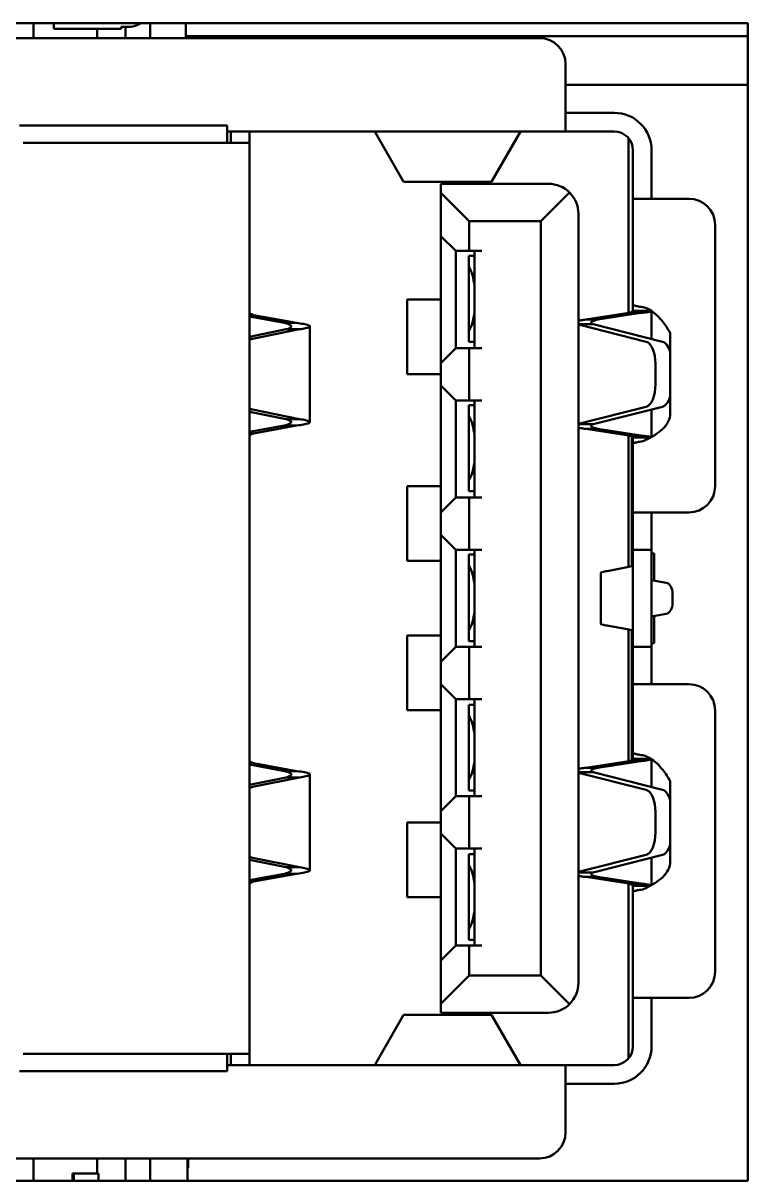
# Model space of a CAD drawing. Header units: millimetres. Extents: x 0 to 1863, y -9 to 1040.
# Drawn here: x 534.68 to 544.38, y 603.72 to 619.22 of the extents above; entities that cross this region are included whole.
import ezdxf

# ---------------------------------------------------------------- set-up
doc = ezdxf.new("R2010")
doc.units = ezdxf.units.MM
doc.header["$LTSCALE"] = 3.5
doc.layers.add('외형선(ISO)', color=7, linetype='Continuous', lineweight=50)

msp = doc.modelspace()

# ---------------------------------------------------------------- linework, layer by layer
at = {"layer": '외형선(ISO)'}
for p, q in [((527.7781, 619.2218), (544.3781, 619.2218)), ((534.8189, 619.2218), (534.8189, 619.0217)), ((535.0901, 619.1475), (535.0901, 619.2218)), ((535.9901, 619.1475), (535.0901, 619.1475)), ((535.6688, 619.0217), (535.6688, 619.1475)), ((535.9901, 619.1729), (535.9901, 619.1475)), ((536.0901, 619.1729), (535.9901, 619.1729)), ((536.0489, 619.1729), (536.0489, 619.0217)), ((536.3789, 619.2218), (536.3789, 619.0217)), ((536.8589, 619.2218), (536.8589, 619.0217)), ((544.3781, 619.2218), (544.3781, 603.7218)), ((530.4698, 619.0217), (541.5898, 619.0217)), ((544.3781, 619.0468), (536.8589, 619.0468)), ((541.9398, 618.6717), (541.9398, 618.2717)), ((541.9398, 618.3968), (544.3781, 618.3968)), ((541.9398, 618.2717), (541.9398, 617.7717)), ((541.9398, 618.0217), (542.5898, 618.0217)), ((537.4098, 617.8509), (534.6298, 617.8509)), ((537.4098, 617.8509), (537.4098, 617.6217)), ((537.4098, 617.7717), (541.9398, 617.7717)), ((537.4598, 617.7717), (537.4598, 617.6342)), ((537.7098, 617.6342), (537.7098, 617.7717)), ((539.7671, 617.1075), (539.3906, 617.7641)), ((541.3291, 617.7641), (540.9525, 617.1075)), ((541.9398, 617.7717), (542.5898, 617.7717)), ((534.6798, 617.6217), (537.3598, 617.6217)), ((537.7098, 617.6217), (537.3598, 617.6217)), ((537.4598, 617.6342), (537.4598, 617.6217)), ((537.7098, 617.6217), (537.7098, 617.6342)), ((537.7098, 617.6217), (537.7098, 605.4217)), ((542.7798, 617.6842), (542.7798, 615.3413)), ((542.8398, 617.5217), (542.8398, 616.8717)), ((543.0898, 617.5217), (543.0898, 616.8717)), ((539.7754, 617.0984), (540.9443, 617.0984)), ((540.2698, 617.0717), (540.2698, 616.9517)), ((541.7098, 617.0717), (540.2698, 617.0717)), ((540.2698, 616.9517), (540.2698, 616.3717)), ((540.6498, 616.5717), (540.2698, 616.9517)), ((541.6098, 616.5717), (541.9927, 616.9545)), ((542.8398, 615.4536), (542.8398, 616.8717)), ((543.3398, 616.8717), (542.8398, 616.8717)), ((543.5898, 616.8717), (543.3398, 616.8717)), ((542.1098, 606.3717), (542.1098, 616.6717)), ((540.6498, 616.5717), (541.6098, 616.5717)), ((540.6498, 616.1717), (540.6498, 616.5717)), ((541.6098, 616.5717), (541.6098, 606.4717)), ((543.9398, 613.0217), (543.9398, 616.5217)), ((540.2698, 616.3717), (540.2698, 614.6717)), ((540.2698, 616.3717), (540.4698, 616.1717)), ((540.4698, 614.8717), (540.4698, 616.1717)), ((540.4698, 616.1717), (540.6498, 616.1717)), ((540.6498, 616.1717), (540.8198, 616.1717)), ((540.7198, 614.8717), (540.7198, 616.1717)), ((540.6448, 616.1058), (540.7198, 616.1058)), ((540.6448, 615.9638), (540.6448, 616.1058)), ((540.6448, 615.9638), (540.6448, 615.0979)), ((539.9611, 615.5217), (539.8176, 615.5217)), ((539.8176, 615.5217), (539.8176, 614.5217)), ((539.9611, 615.5217), (540.2698, 615.5217)), ((542.8398, 615.4536), (542.8398, 615.3708)), ((542.8398, 615.3708), (542.9648, 615.3708)), ((542.9648, 615.3708), (543.0846, 615.3708)), ((543.0898, 615.3673), (543.0898, 614.9942)), ((537.7634, 615.3142), (537.7098, 615.3142)), ((537.7098, 615.2947), (538.1791, 615.2089)), ((538.3398, 615.2089), (537.7634, 615.3142)), ((538.1791, 615.2089), (538.2594, 615.2089)), ((538.2594, 615.2089), (538.3398, 615.2089)), ((542.7862, 615.3423), (542.2081, 615.2526)), ((542.2081, 615.2526), (542.2884, 615.2526)), ((542.2884, 615.2526), (542.3688, 615.2526)), ((542.3688, 615.2526), (542.9469, 615.3423)), ((542.8666, 615.3423), (542.7862, 615.3423)), ((542.9469, 615.3423), (542.8666, 615.3423)), ((538.1982, 615.1227), (537.7098, 615.0242)), ((537.7501, 614.9961), (538.3781, 615.1227)), ((538.2881, 615.1227), (538.1982, 615.1227)), ((538.3781, 615.1227), (538.2881, 615.1227)), ((538.5184, 615.163), (538.5184, 613.8803)), ((540.6448, 614.9558), (540.6448, 615.0979)), ((542.1984, 615.1919), (542.1098, 615.1919)), ((542.1098, 615.1864), (543.0171, 614.9567)), ((542.3087, 615.1919), (542.1984, 615.1919)), ((543.2379, 614.9567), (542.3087, 615.1919)), ((543.3398, 615.0727), (543.3398, 613.9707)), ((540.7198, 614.9558), (540.6448, 614.9558)), ((540.4698, 614.8717), (540.2698, 614.6717)), ((540.6498, 614.8717), (540.4698, 614.8717)), ((540.6498, 614.8717), (540.8198, 614.8717)), ((540.6498, 614.1717), (540.6498, 614.8717)), ((540.2698, 614.6717), (540.2698, 614.3717)), ((543.1414, 614.3846), (543.1414, 614.6588)), ((539.8176, 614.5217), (539.9611, 614.5217)), ((539.9611, 614.5217), (540.2698, 614.5217)), ((540.2698, 614.3717), (540.2698, 612.6717)), ((540.2698, 614.3717), (540.4698, 614.1717)), ((540.4698, 612.8717), (540.4698, 614.1717)), ((540.4698, 614.1717), (540.6498, 614.1717)), ((540.6498, 614.1717), (540.8198, 614.1717)), ((540.7198, 612.8717), (540.7198, 614.1717)), ((537.7098, 614.0192), (538.1982, 613.9207)), ((538.3781, 613.9207), (537.7501, 614.0473)), ((540.6448, 613.9638), (540.6448, 614.1058)), ((540.6448, 614.1058), (540.7198, 614.1058)), ((543.0171, 614.0867), (542.1098, 613.857)), ((542.3087, 613.8515), (543.2379, 614.0867)), ((543.0898, 614.0492), (543.0898, 613.6823)), ((538.1791, 613.8345), (537.7098, 613.7487)), ((537.7634, 613.7291), (538.3398, 613.8345)), ((538.2594, 613.8345), (538.1791, 613.8345)), ((538.1982, 613.9207), (538.2881, 613.9207)), ((538.3398, 613.8345), (538.2594, 613.8345)), ((538.2881, 613.9207), (538.3781, 613.9207)), ((540.6448, 613.9638), (540.6448, 613.0979)), ((542.1098, 613.8515), (542.1984, 613.8515)), ((542.1984, 613.8515), (542.3087, 613.8515)), ((537.7098, 613.7291), (537.7634, 613.7291)), ((542.2884, 613.7908), (542.2081, 613.7908)), ((542.2081, 613.7908), (542.7862, 613.7011)), ((542.3688, 613.7908), (542.2884, 613.7908)), ((542.9469, 613.7011), (542.3688, 613.7908)), ((542.7798, 613.7021), (542.7798, 611.9393)), ((542.7862, 613.7011), (542.8666, 613.7011)), ((542.8264, 613.6865), (542.8264, 611.955)), ((542.8398, 613.6726), (542.8398, 613.5898)), ((542.9648, 613.6726), (542.8398, 613.6726)), ((542.8666, 613.7011), (542.9469, 613.7011)), ((543.0722, 613.6726), (542.9648, 613.6726)), ((542.8398, 612.6717), (542.8398, 613.5898)), ((540.6448, 612.9558), (540.6448, 613.0979)), ((539.9611, 613.0217), (539.8176, 613.0217)), ((539.8176, 613.0217), (539.8176, 612.0217)), ((540.2698, 613.0217), (539.9611, 613.0217)), ((540.7198, 612.9558), (540.6448, 612.9558)), ((540.4698, 612.8717), (540.2698, 612.6717)), ((540.6498, 612.8717), (540.4698, 612.8717)), ((540.6498, 612.8717), (540.8198, 612.8717)), ((540.6498, 612.1717), (540.6498, 612.8717)), ((540.2698, 612.6717), (540.2698, 612.3717)), ((542.8398, 612.6717), (542.8398, 612.5217)), ((542.8398, 612.6717), (543.3398, 612.6717)), ((543.0898, 612.5217), (543.0898, 612.6717)), ((543.5898, 612.6717), (543.3398, 612.6717)), ((542.8398, 612.5217), (542.8398, 612.3217)), ((543.0898, 612.3217), (543.0898, 612.5217)), ((540.2698, 612.3717), (540.2698, 610.6717)), ((540.2698, 612.3717), (540.4698, 612.1717)), ((542.8398, 612.3217), (542.8398, 612.1717)), ((543.0898, 612.1717), (543.0898, 612.3217)), ((540.4698, 610.8717), (540.4698, 612.1717)), ((540.4698, 612.1717), (540.6498, 612.1717)), ((540.6498, 612.1717), (540.8198, 612.1717)), ((540.7198, 610.8717), (540.7198, 612.1717)), ((542.8398, 612.1217), (542.8264, 612.1217)), ((542.8398, 612.1717), (542.8398, 610.8717)), ((543.0898, 612.1717), (542.8398, 612.1717)), ((543.0898, 610.8717), (543.0898, 612.1717)), ((543.1264, 612.1217), (543.0898, 612.1217)), ((543.1264, 612.1217), (543.1264, 611.7577)), ((539.8176, 612.0217), (539.9611, 612.0217)), ((539.9611, 612.0217), (540.2698, 612.0217)), ((540.6448, 612.1058), (540.7198, 612.1058)), ((540.6448, 611.9638), (540.6448, 612.1058)), ((540.6448, 611.9638), (540.6448, 611.0887)), ((542.4097, 611.8611), (542.4097, 611.1823)), ((542.5157, 611.8898), (542.7868, 611.9406)), ((543.0898, 611.7642), (543.2851, 611.7292)), ((543.3705, 611.4632), (543.3705, 611.5802)), ((543.2851, 611.3142), (543.0898, 611.2791)), ((543.1264, 611.2857), (543.1264, 610.9217)), ((539.9611, 611.0217), (539.8176, 611.0217)), ((539.8176, 611.0217), (539.8176, 610.0217)), ((539.9611, 611.0217), (540.2698, 611.0217)), ((540.6448, 610.9467), (540.6448, 611.0887)), ((542.7868, 611.1028), (542.5157, 611.1536)), ((542.7798, 611.1041), (542.7798, 609.3413)), ((542.8264, 611.0883), (542.8264, 609.3568)), ((540.4698, 610.8717), (540.2698, 610.6717)), ((540.6498, 610.8717), (540.4698, 610.8717)), ((540.7198, 610.9467), (540.6448, 610.9467)), ((540.6498, 610.8717), (540.8198, 610.8717)), ((540.6498, 610.1717), (540.6498, 610.8717)), ((542.8264, 610.9217), (542.8398, 610.9217)), ((542.8398, 610.8717), (542.8398, 610.7217)), ((543.0898, 610.8717), (542.8398, 610.8717)), ((543.0898, 610.9217), (543.1264, 610.9217)), ((543.0898, 610.7217), (543.0898, 610.8717)), ((542.8398, 610.7217), (542.8398, 610.5217)), ((543.0898, 610.5217), (543.0898, 610.7217)), ((540.2698, 610.6717), (540.2698, 610.3717)), ((542.8398, 610.5217), (542.8398, 610.3717)), ((543.0898, 610.3717), (543.0898, 610.5217)), ((540.2698, 610.3717), (540.2698, 608.6717)), ((540.2698, 610.3717), (540.4698, 610.1717)), ((542.8398, 609.4536), (542.8398, 610.3717)), ((543.3398, 610.3717), (542.8398, 610.3717)), ((543.5898, 610.3717), (543.3398, 610.3717)), ((540.4698, 608.8717), (540.4698, 610.1717)), ((540.4698, 610.1717), (540.6498, 610.1717)), ((540.6448, 610.0967), (540.7198, 610.0967)), ((540.6448, 609.9546), (540.6448, 610.0967)), ((540.6498, 610.1717), (540.8198, 610.1717)), ((540.7198, 608.8717), (540.7198, 610.1717)), ((539.8176, 610.0217), (539.9611, 610.0217)), ((540.2698, 610.0217), (539.9611, 610.0217)), ((540.6448, 609.9546), (540.6448, 609.0887)), ((543.9398, 606.5217), (543.9398, 610.0217)), ((542.7862, 609.3423), (542.2081, 609.2526)), ((542.3688, 609.2526), (542.9469, 609.3423)), ((542.8666, 609.3423), (542.7862, 609.3423)), ((542.8398, 609.4536), (542.8398, 609.3708)), ((542.8398, 609.3708), (542.9648, 609.3708)), ((542.9469, 609.3423), (542.8666, 609.3423)), ((542.9648, 609.3708), (543.0846, 609.3708)), ((543.0898, 609.3673), (543.0898, 608.9942)), ((537.7634, 609.3142), (537.7098, 609.3142)), ((537.7098, 609.2947), (538.1791, 609.2089)), ((538.3398, 609.2089), (537.7634, 609.3142)), ((538.1791, 609.2089), (538.2594, 609.2089)), ((538.2594, 609.2089), (538.3398, 609.2089)), ((538.5184, 609.163), (538.5184, 607.8803)), ((542.1984, 609.1919), (542.1098, 609.1919)), ((542.1098, 609.1864), (543.0171, 608.9567)), ((542.3087, 609.1919), (542.1984, 609.1919)), ((542.2081, 609.2526), (542.2884, 609.2526)), ((542.2884, 609.2526), (542.3688, 609.2526)), ((543.2379, 608.9567), (542.3087, 609.1919)), ((538.1982, 609.1227), (537.7098, 609.0242)), ((537.7501, 608.9961), (538.3781, 609.1227)), ((538.2881, 609.1227), (538.1982, 609.1227)), ((538.3781, 609.1227), (538.2881, 609.1227)), ((540.6448, 608.9467), (540.6448, 609.0887)), ((543.3398, 609.0727), (543.3398, 607.9707)), ((540.4698, 608.8717), (540.2698, 608.6717)), ((540.6498, 608.8717), (540.4698, 608.8717)), ((540.7198, 608.9467), (540.6448, 608.9467)), ((540.6498, 608.8717), (540.8198, 608.8717)), ((540.6498, 608.1717), (540.6498, 608.8717)), ((540.2698, 608.6717), (540.2698, 608.3717)), ((543.1414, 608.3846), (543.1414, 608.6588)), ((539.9611, 608.5217), (539.8176, 608.5217)), ((539.8176, 608.5217), (539.8176, 607.5217)), ((540.2698, 608.5217), (539.9611, 608.5217)), ((540.2698, 608.3717), (540.4698, 608.1717)), ((540.2698, 608.3717), (540.2698, 606.6717)), ((540.4698, 606.8717), (540.4698, 608.1717)), ((540.4698, 608.1717), (540.6498, 608.1717)), ((540.6448, 607.9546), (540.6448, 608.0967)), ((540.6448, 608.0967), (540.7198, 608.0967)), ((540.6498, 608.1717), (540.8198, 608.1717)), ((540.7198, 606.8717), (540.7198, 608.1717)), ((543.0171, 608.0867), (542.1098, 607.857)), ((542.3087, 607.8515), (543.2379, 608.0867)), ((537.7098, 608.0192), (538.1982, 607.9207)), ((538.3781, 607.9207), (537.7501, 608.0473)), ((540.6448, 607.9546), (540.6448, 607.0887)), ((543.0898, 608.0492), (543.0898, 607.6823)), ((538.1791, 607.8345), (537.7098, 607.7487)), ((537.7634, 607.7291), (538.3398, 607.8345)), ((538.2594, 607.8345), (538.1791, 607.8345)), ((538.1982, 607.9207), (538.2881, 607.9207)), ((538.3398, 607.8345), (538.2594, 607.8345)), ((538.2881, 607.9207), (538.3781, 607.9207)), ((542.1098, 607.8515), (542.1984, 607.8515)), ((542.1984, 607.8515), (542.3087, 607.8515)), ((542.2884, 607.7908), (542.2081, 607.7908)), ((542.2081, 607.7908), (542.7862, 607.7011)), ((542.3688, 607.7908), (542.2884, 607.7908)), ((542.9469, 607.7011), (542.3688, 607.7908)), ((537.7098, 607.7291), (537.7634, 607.7291)), ((542.7798, 607.7021), (542.7798, 605.3592)), ((542.7862, 607.7011), (542.8666, 607.7011)), ((542.8398, 607.6726), (542.8398, 607.5898)), ((542.9648, 607.6726), (542.8398, 607.6726)), ((542.8666, 607.7011), (542.9469, 607.7011)), ((543.0722, 607.6726), (542.9648, 607.6726)), ((539.8176, 607.5217), (539.9611, 607.5217)), ((540.2698, 607.5217), (539.9611, 607.5217)), ((542.8398, 606.1717), (542.8398, 607.5898)), ((540.6448, 606.9467), (540.6448, 607.0887)), ((540.4698, 606.8717), (540.2698, 606.6717)), ((540.6498, 606.8717), (540.4698, 606.8717)), ((540.7198, 606.9467), (540.6448, 606.9467)), ((540.6498, 606.8717), (540.8198, 606.8717)), ((540.6498, 606.4717), (540.6498, 606.8717)), ((540.2698, 606.6717), (540.2698, 606.0917)), ((540.2698, 606.0917), (540.6498, 606.4717)), ((541.6098, 606.4717), (540.6498, 606.4717)), ((541.9927, 606.0888), (541.6098, 606.4717)), ((540.2698, 606.0917), (540.2698, 605.9717)), ((542.8398, 606.1717), (542.8398, 605.5217)), ((542.8398, 606.1717), (543.3398, 606.1717)), ((543.0898, 606.1717), (543.0898, 605.5217)), ((543.3398, 606.1717), (543.5898, 606.1717)), ((539.3906, 605.2793), (539.7671, 605.9358)), ((540.9443, 605.9449), (539.7754, 605.9449)), ((540.2698, 605.9717), (541.7098, 605.9717)), ((540.9525, 605.9358), (541.3291, 605.2793)), ((537.3598, 605.4217), (534.6798, 605.4217)), ((537.3598, 605.4217), (537.7098, 605.4217)), ((537.4098, 605.4217), (537.4098, 605.1925)), ((537.4598, 605.4217), (537.4598, 605.4092)), ((537.4598, 605.4092), (537.4598, 605.2717)), ((537.7098, 605.4092), (537.7098, 605.4217)), ((537.7098, 605.2717), (537.7098, 605.4092)), ((534.6298, 605.1925), (537.4098, 605.1925)), ((541.9398, 605.2717), (537.4098, 605.2717)), ((542.5898, 605.2717), (541.9398, 605.2717)), ((541.9398, 605.2717), (541.9398, 604.7717)), ((542.5898, 605.0217), (541.9398, 605.0217)), ((541.9398, 604.7717), (541.9398, 604.3717)), ((541.5898, 604.0217), (530.4698, 604.0217)), ((534.8189, 604.0217), (534.8189, 603.7218)), ((535.6688, 603.8218), (535.6688, 604.0217)), ((536.0489, 604.0217), (536.0489, 603.7218)), ((536.3789, 604.0217), (536.3789, 603.7218)), ((536.8789, 603.7218), (536.8789, 604.0217)), ((536.8889, 603.9365), (536.8789, 603.9365)), ((536.8789, 603.8958), (536.8889, 603.8958)), ((536.8889, 603.9365), (536.8889, 604.0217)), ((536.8889, 603.9365), (536.8889, 603.8958)), ((535.3566, 603.8218), (535.3389, 603.8218)), ((535.3389, 603.7218), (535.3389, 603.8218)), ((535.6901, 603.8218), (535.3566, 603.8218)), ((535.3566, 603.7218), (535.3566, 603.8218)), ((535.6901, 603.7218), (535.6901, 603.8218)), ((544.3781, 603.7218), (527.7781, 603.7218))]:
    msp.add_line(p, q, dxfattribs=at)
for centre, radius, start, end in [((541.5898, 618.6717), 0.35, 0, 90), ((542.5898, 617.5217), 0.5, 0, 90), ((542.5898, 617.5217), 0.25, 0, 90), ((541.7098, 616.6717), 0.4, 45.00001, 90), ((541.7098, 616.6717), 0.4, 0.00001, 45.00001), ((543.5898, 616.5217), 0.35, 0, 90), ((543.5898, 613.0217), 0.35, 270, 0), ((543.5898, 610.0217), 0.35, 0, 90), ((541.7098, 606.3717), 0.4, 315.00001, 0.00001), ((543.5898, 606.5217), 0.35, 270, 0), ((541.7098, 606.3717), 0.4, 270, 315.00001), ((542.5898, 605.5217), 0.5, 270, 0), ((542.5898, 605.5217), 0.25, 270, 0), ((541.5898, 604.3717), 0.35, 270, 0)]:
    msp.add_arc(centre, radius, start, end, dxfattribs=at)
for centre, major_axis, ratio, start_param, end_param in [((539.3856, 617.264), (-0.0059, 0.5077), 0.1231351, 6.1085525, 6.2817456), ((541.3349, 617.264), (0.0051, 0.5077), 0.1232735, 0.0012433, 0.1744362), ((540.4586, 615.6058), (0, -0.5), 0.5333333, 1.7740225, 2.3687547), ((540.4586, 615.4558), (0, -0.5), 0.5333333, 0.7728376, 1.3675698), ((537.779, 614.699), (0, 0.3), 0.6946584, 0.1391611, 0.3383246), ((543.0005, 614.6588), (0, 0.3), 0.4694716, 4.7123888, 6.1649042), ((543.2213, 614.6588), (0, 0.3), 0.4694716, 5.2832548, 6.1649042), ((543.0005, 614.3846), (0, -0.3), 0.4694716, 0.1182808, 1.5707962), ((543.2213, 614.3846), (0, -0.3), 0.4694716, 0.1182808, 0.9999302), ((537.779, 614.3444), (0, -0.3), 0.6946584, 5.944861, 6.1440246), ((540.4586, 613.6058), (0, -0.5), 0.5333333, 1.7740225, 2.3687547), ((540.4586, 613.4558), (0, -0.5), 0.5333333, 0.7728376, 1.3675698), ((540.4586, 611.6058), (0, -0.5), 0.5333333, 1.7740225, 2.3687547), ((543.274, 611.5802), (0, 0.15), 0.6427876, 4.7123892, 6.1683481), ((540.4586, 611.4467), (0, -0.5), 0.5333333, 0.7728376, 1.3675698), ((543.274, 611.4632), (0, -0.15), 0.6427876, 0.1148375, 1.5707965), ((540.4586, 609.5967), (0, -0.5), 0.5333333, 1.7740225, 2.3687547), ((540.4586, 609.4467), (0, -0.5), 0.5333333, 0.7728376, 1.3675698), ((537.779, 608.699), (0, 0.3), 0.6946584, 0.1391611, 0.3383246), ((543.0005, 608.6588), (0, 0.3), 0.4694716, 4.7123888, 6.1649042), ((543.2213, 608.6588), (0, 0.3), 0.4694716, 5.2832548, 6.1649042), ((543.0005, 608.3846), (0, -0.3), 0.4694716, 0.1182808, 1.5707962), ((543.2213, 608.3846), (0, -0.3), 0.4694716, 0.1182808, 0.9999302), ((537.779, 608.3444), (0, -0.3), 0.6946584, 5.944861, 6.1440246), ((540.4586, 607.5967), (0, -0.5), 0.5333333, 1.7740225, 2.3687547), ((540.4586, 607.4467), (0, -0.5), 0.5333333, 0.7728376, 1.3675698), ((539.3856, 605.7794), (-0.0059, -0.5077), 0.1231351, 0.0014399, 0.1746329), ((541.3349, 605.7794), (0.0051, -0.5077), 0.1232735, 6.1087487, 6.2819417)]:
    msp.add_ellipse(centre, major_axis=major_axis, ratio=ratio, start_param=start_param, end_param=end_param, dxfattribs=at)
for points, knots in [([(536.0901, 619.1729), (536.127, 619.1729), (536.1704, 619.1816), (536.2205, 619.2025), (536.2372, 619.2116), (536.2531, 619.2221)], [0, 0, 0, 0, 0.011062981, 0.011062981, 0.016304372, 0.016304372, 0.016304372, 0.016304372]), ([(542.7862, 615.3423), (542.7974, 615.3454), (542.8071, 615.3486), (542.8151, 615.3518), (542.8231, 615.3549), (542.8294, 615.3581), (542.8335, 615.3613), (542.8377, 615.3644), (542.8398, 615.3676), (542.8398, 615.3708)], [0, 0, 0, 0, 0.3333333, 0.3333333, 0.3333333, 0.6666667, 0.6666667, 0.6666667, 1, 1, 1, 1]), ([(542.9731, 615.4203), (542.9449, 615.424), (542.9205, 615.4277), (542.9006, 615.4314), (542.8808, 615.4351), (542.8655, 615.4388), (542.8553, 615.4425), (542.845, 615.4462), (542.8398, 615.4499), (542.8398, 615.4536)], [0, 0, 0, 0, 0.3333333, 0.3333333, 0.3333333, 0.6666667, 0.6666667, 0.6666667, 1, 1, 1, 1]), ([(542.9469, 615.3423), (542.9768, 615.3454), (543.0029, 615.3486), (543.0241, 615.3518), (543.0454, 615.3549), (543.0619, 615.3581), (543.073, 615.3613), (543.0811, 615.3636), (543.0863, 615.3659), (543.0886, 615.3682)], [0, 0, 0, 0, 0.33333333, 0.33333333, 0.33333333, 0.66666667, 0.66666667, 0.66666667, 0.90909196, 0.90909196, 0.90909196, 0.90909196]), ([(543.3398, 615.0727), (543.3103, 615.1257), (543.2768, 615.1772), (543.2078, 615.2643), (543.1725, 615.3018), (543.1075, 615.3562), (543.0791, 615.3758), (543.0237, 615.4053), (542.9975, 615.4152), (542.9731, 615.4203)], [-0.055806929, -0.055806929, -0.055806929, -0.055806929, -0.037717665, -0.037717665, -0.022208832, -0.022208832, -0.010860215, -0.010860215, -0.000001, -0.000001, -0.000001, -0.000001]), ([(537.7098, 615.3479), (537.7098, 615.3441), (537.7119, 615.3404), (537.7161, 615.3367), (537.7203, 615.3329), (537.7265, 615.3292), (537.7345, 615.3254), (537.7425, 615.3217), (537.7523, 615.318), (537.7634, 615.3142)], [0, 0, 0, 0, 0.3333333, 0.3333333, 0.3333333, 0.6666667, 0.6666667, 0.6666667, 1, 1, 1, 1]), ([(538.1791, 615.2089), (538.2, 615.2031), (538.2181, 615.1974), (538.2322, 615.1916), (538.2464, 615.1859), (538.2567, 615.1801), (538.2626, 615.1744), (538.2684, 615.1686), (538.2699, 615.1629), (538.2668, 615.1572), (538.2638, 615.1514), (538.2562, 615.1457), (538.2446, 615.1399), (538.233, 615.1342), (538.2172, 615.1284), (538.1982, 615.1227)], [0, 0, 0, 0, 0.2, 0.2, 0.2, 0.4, 0.4, 0.4, 0.6, 0.6, 0.6, 0.8, 0.8, 0.8, 1, 1, 1, 1]), ([(538.3781, 615.1227), (538.4099, 615.1275), (538.4371, 615.1323), (538.4588, 615.1371), (538.4804, 615.1419), (538.4965, 615.1467), (538.5064, 615.1515), (538.5164, 615.1563), (538.5201, 615.1611), (538.5177, 615.1659), (538.5152, 615.1706), (538.5066, 615.1754), (538.492, 615.1802), (538.4774, 615.1849), (538.4567, 615.1898), (538.4309, 615.1946), (538.4052, 615.1994), (538.3744, 615.2041), (538.3398, 615.2089)], [0, 0, 0, 0, 0.1666667, 0.1666667, 0.1666667, 0.3333333, 0.3333333, 0.3333333, 0.5, 0.5, 0.5, 0.6666667, 0.6666667, 0.6666667, 0.8333333, 0.8333333, 0.8333333, 1, 1, 1, 1]), ([(542.2081, 615.2526), (542.189, 615.2503), (542.1712, 615.2481), (542.1383, 615.2437), (542.1233, 615.2415), (542.1098, 615.2393)], [-0.068487242, -0.068487242, -0.068487242, -0.068487242, -0.061006558, -0.061006558, -0.053515119, -0.053515119, -0.053515119, -0.053515119]), ([(542.3688, 615.2526), (542.3471, 615.2475), (542.3286, 615.2425), (542.2998, 615.2324), (542.2897, 615.2274), (542.2787, 615.2173), (542.278, 615.2122), (542.2863, 615.2021), (542.2953, 615.197), (542.3087, 615.1919)], [-0.034653558, -0.034653558, -0.034653558, -0.034653558, -0.02602396, -0.02602396, -0.017411294, -0.017411294, -0.00871435, -0.00871435, 0, 0, 0, 0]), ([(542.9731, 613.6231), (542.993, 613.6325), (543.0145, 613.6428), (543.0579, 613.6648), (543.0794, 613.6762), (543.1426, 613.7125), (543.1817, 613.7387), (543.2487, 613.7963), (543.2767, 613.8277), (543.3187, 613.8957), (543.333, 613.9319), (543.3398, 613.9707)], [-0.05025133, -0.05025133, -0.05025133, -0.05025133, -0.043032995, -0.043032995, -0.036440166, -0.036440166, -0.024067573, -0.024067573, -0.011820263, -0.011820263, -0.00000378, -0.00000378, -0.00000378, -0.00000378]), ([(538.1982, 613.9207), (538.2172, 613.9149), (538.233, 613.9092), (538.2446, 613.9034), (538.2562, 613.8977), (538.2638, 613.892), (538.2668, 613.8862), (538.2699, 613.8805), (538.2684, 613.8747), (538.2626, 613.869), (538.2567, 613.8632), (538.2464, 613.8575), (538.2322, 613.8517), (538.2181, 613.846), (538.2, 613.8403), (538.1791, 613.8345)], [0, 0, 0, 0, 0.2, 0.2, 0.2, 0.4, 0.4, 0.4, 0.6, 0.6, 0.6, 0.8, 0.8, 0.8, 1, 1, 1, 1]), ([(538.3398, 613.8345), (538.3749, 613.8393), (538.4058, 613.8441), (538.4316, 613.8489), (538.4574, 613.8537), (538.4779, 613.8585), (538.4924, 613.8633), (538.5069, 613.8681), (538.5155, 613.8729), (538.5177, 613.8777), (538.52, 613.8825), (538.5162, 613.8872), (538.5062, 613.892), (538.4962, 613.8968), (538.4799, 613.9016), (538.4582, 613.9064), (538.4365, 613.9112), (538.4095, 613.9159), (538.3781, 613.9207)], [0, 0, 0, 0, 0.1666667, 0.1666667, 0.1666667, 0.3333333, 0.3333333, 0.3333333, 0.5, 0.5, 0.5, 0.6666667, 0.6666667, 0.6666667, 0.8333333, 0.8333333, 0.8333333, 1, 1, 1, 1]), ([(542.3087, 613.8515), (542.2954, 613.8464), (542.2865, 613.8414), (542.278, 613.8313), (542.2786, 613.8263), (542.2892, 613.8162), (542.2994, 613.8111), (542.3283, 613.801), (542.3469, 613.7959), (542.3688, 613.7908)], [-0.034654572, -0.034654572, -0.034654572, -0.034654572, -0.026025562, -0.026025562, -0.017412301, -0.017412301, -0.008714768, -0.008714768, -0.000001, -0.000001, -0.000001, -0.000001]), ([(537.7634, 613.7291), (537.7523, 613.7254), (537.7425, 613.7217), (537.7345, 613.7179), (537.7265, 613.7142), (537.7203, 613.7105), (537.7161, 613.7067), (537.7119, 613.703), (537.7098, 613.6992), (537.7098, 613.6955)], [0, 0, 0, 0, 0.3333333, 0.3333333, 0.3333333, 0.6666667, 0.6666667, 0.6666667, 1, 1, 1, 1]), ([(542.1098, 613.8041), (542.1233, 613.8019), (542.1383, 613.7997), (542.1712, 613.7952), (542.189, 613.793), (542.2081, 613.7908)], [-0.014956837, -0.014956837, -0.014956837, -0.014956837, -0.007481769, -0.007481769, -0.000001, -0.000001, -0.000001, -0.000001]), ([(542.8398, 613.6726), (542.8398, 613.6758), (542.8377, 613.6789), (542.8335, 613.6821), (542.8294, 613.6853), (542.8231, 613.6884), (542.8151, 613.6916), (542.8071, 613.6948), (542.7974, 613.6979), (542.7862, 613.7011)], [0, 0, 0, 0, 0.3333333, 0.3333333, 0.3333333, 0.6666667, 0.6666667, 0.6666667, 1, 1, 1, 1]), ([(543.0832, 613.6786), (543.0805, 613.6798), (543.0771, 613.6809), (543.073, 613.6821), (543.0619, 613.6853), (543.0454, 613.6884), (543.0241, 613.6916), (543.0029, 613.6948), (542.9768, 613.6979), (542.9469, 613.7011)], [0.20886892, 0.20886892, 0.20886892, 0.20886892, 0.33333333, 0.33333333, 0.33333333, 0.66666667, 0.66666667, 0.66666667, 1, 1, 1, 1]), ([(542.8398, 613.5898), (542.8398, 613.5935), (542.845, 613.5972), (542.8553, 613.6009), (542.8655, 613.6046), (542.8808, 613.6083), (542.9006, 613.612), (542.9205, 613.6157), (542.9449, 613.6194), (542.9731, 613.6231)], [0, 0, 0, 0, 0.3333333, 0.3333333, 0.3333333, 0.6666667, 0.6666667, 0.6666667, 1, 1, 1, 1]), ([(542.8398, 611.9693), (542.8398, 611.9661), (542.8378, 611.9629), (542.8337, 611.9597), (542.8297, 611.9565), (542.8237, 611.9533), (542.8158, 611.9502), (542.8079, 611.947), (542.7982, 611.9438), (542.7868, 611.9406)], [0, 0, 0, 0, 0.3333333, 0.3333333, 0.3333333, 0.6666667, 0.6666667, 0.6666667, 1, 1, 1, 1]), ([(542.4097, 611.8611), (542.4097, 611.8628), (542.4109, 611.8645), (542.4132, 611.8663), (542.4186, 611.8702), (542.4301, 611.8741), (542.4474, 611.878), (542.4647, 611.882), (542.4878, 611.8859), (542.5157, 611.8898)], [0.51275113, 0.51275113, 0.51275113, 0.51275113, 0.6, 0.6, 0.6, 0.8, 0.8, 0.8, 1, 1, 1, 1]), ([(542.5157, 611.1536), (542.4877, 611.1575), (542.4647, 611.1614), (542.4474, 611.1653), (542.4301, 611.1693), (542.4186, 611.1732), (542.4132, 611.1771), (542.4109, 611.1788), (542.4097, 611.1805), (542.4097, 611.1823)], [0, 0, 0, 0, 0.2, 0.2, 0.2, 0.4, 0.4, 0.4, 0.48710271, 0.48710271, 0.48710271, 0.48710271]), ([(542.7868, 611.1028), (542.7982, 611.0996), (542.8079, 611.0964), (542.8158, 611.0932), (542.8237, 611.09), (542.8297, 611.0868), (542.8337, 611.0836), (542.8378, 611.0805), (542.8398, 611.0773), (542.8398, 611.0741)], [0, 0, 0, 0, 0.3333333, 0.3333333, 0.3333333, 0.6666667, 0.6666667, 0.6666667, 1, 1, 1, 1]), ([(537.7098, 609.3479), (537.7098, 609.3441), (537.7119, 609.3404), (537.7161, 609.3367), (537.7203, 609.3329), (537.7265, 609.3292), (537.7345, 609.3254), (537.7425, 609.3217), (537.7523, 609.318), (537.7634, 609.3142)], [0, 0, 0, 0, 0.3333333, 0.3333333, 0.3333333, 0.6666667, 0.6666667, 0.6666667, 1, 1, 1, 1]), ([(542.7862, 609.3423), (542.7974, 609.3454), (542.8071, 609.3486), (542.8151, 609.3518), (542.8231, 609.3549), (542.8294, 609.3581), (542.8335, 609.3613), (542.8377, 609.3644), (542.8398, 609.3676), (542.8398, 609.3708)], [0, 0, 0, 0, 0.3333333, 0.3333333, 0.3333333, 0.6666667, 0.6666667, 0.6666667, 1, 1, 1, 1]), ([(542.9731, 609.4203), (542.9449, 609.424), (542.9205, 609.4277), (542.9006, 609.4314), (542.8808, 609.4351), (542.8655, 609.4388), (542.8553, 609.4425), (542.845, 609.4462), (542.8398, 609.4499), (542.8398, 609.4536)], [0, 0, 0, 0, 0.3333333, 0.3333333, 0.3333333, 0.6666667, 0.6666667, 0.6666667, 1, 1, 1, 1]), ([(542.9469, 609.3423), (542.9768, 609.3454), (543.0029, 609.3486), (543.0241, 609.3518), (543.0454, 609.3549), (543.0619, 609.3581), (543.073, 609.3613), (543.0811, 609.3636), (543.0863, 609.3659), (543.0886, 609.3682)], [0, 0, 0, 0, 0.33333333, 0.33333333, 0.33333333, 0.66666667, 0.66666667, 0.66666667, 0.90909197, 0.90909197, 0.90909197, 0.90909197]), ([(543.3398, 609.0727), (543.3103, 609.1257), (543.2768, 609.1772), (543.2078, 609.2643), (543.1725, 609.3018), (543.1075, 609.3562), (543.0791, 609.3758), (543.0237, 609.4053), (542.9975, 609.4152), (542.9731, 609.4203)], [-0.055807369, -0.055807369, -0.055807369, -0.055807369, -0.037717665, -0.037717665, -0.022208832, -0.022208832, -0.010860215, -0.010860215, -0.000001, -0.000001, -0.000001, -0.000001]), ([(538.1982, 609.1227), (538.2157, 609.128), (538.2303, 609.1332), (538.2529, 609.1438), (538.2608, 609.149), (538.2677, 609.1578), (538.2688, 609.1613), (538.2672, 609.1717), (538.2594, 609.1787), (538.2379, 609.1895), (538.2283, 609.1934), (538.206, 609.2011), (538.1932, 609.205), (538.1791, 609.2089)], [-0.041989778, -0.041989778, -0.041989778, -0.041989778, -0.034289559, -0.034289559, -0.026589816, -0.026589816, -0.021502175, -0.021502175, -0.011302195, -0.011302195, -0.005651838, -0.005651838, -0.000001, -0.000001, -0.000001, -0.000001]), ([(538.3781, 609.1227), (538.4132, 609.128), (538.4426, 609.1333), (538.488, 609.1439), (538.5037, 609.1492), (538.5171, 609.1579), (538.5192, 609.1614), (538.517, 609.1682), (538.5127, 609.1716), (538.4931, 609.1807), (538.4725, 609.1863), (538.4162, 609.1976), (538.3809, 609.2032), (538.3398, 609.2089)], [-0.082626186, -0.082626186, -0.082626186, -0.082626186, -0.067366085, -0.067366085, -0.052108053, -0.052108053, -0.042255883, -0.042255883, -0.032404118, -0.032404118, -0.016203271, -0.016203271, -0.000001, -0.000001, -0.000001, -0.000001]), ([(542.2081, 609.2526), (542.189, 609.2503), (542.1712, 609.2481), (542.1383, 609.2437), (542.1233, 609.2415), (542.1098, 609.2393)], [-0.068487249, -0.068487249, -0.068487249, -0.068487249, -0.061006563, -0.061006563, -0.053515119, -0.053515119, -0.053515119, -0.053515119]), ([(542.3688, 609.2526), (542.3471, 609.2475), (542.3286, 609.2425), (542.2998, 609.2324), (542.2897, 609.2274), (542.2787, 609.2173), (542.278, 609.2122), (542.2863, 609.2021), (542.2953, 609.197), (542.3087, 609.1919)], [-0.034653558, -0.034653558, -0.034653558, -0.034653558, -0.026023957, -0.026023957, -0.017411294, -0.017411294, -0.00871435, -0.00871435, 0, 0, 0, 0]), ([(542.9731, 607.6231), (542.993, 607.6325), (543.0145, 607.6428), (543.0579, 607.6648), (543.0794, 607.6762), (543.1426, 607.7125), (543.1817, 607.7387), (543.2487, 607.7963), (543.2767, 607.8277), (543.3187, 607.8957), (543.333, 607.9319), (543.3398, 607.9707)], [-0.050251208, -0.050251208, -0.050251208, -0.050251208, -0.043032893, -0.043032893, -0.036440082, -0.036440082, -0.024067523, -0.024067523, -0.011820247, -0.011820247, -0.000003779, -0.000003779, -0.000003779, -0.000003779]), ([(538.1791, 607.8345), (538.1932, 607.8384), (538.206, 607.8422), (538.2283, 607.85), (538.2379, 607.8539), (538.2594, 607.8647), (538.2672, 607.8716), (538.2688, 607.8821), (538.2677, 607.8856), (538.2608, 607.8944), (538.2529, 607.8996), (538.2303, 607.9102), (538.2157, 607.9154), (538.1982, 607.9207)], [-0.041989769, -0.041989769, -0.041989769, -0.041989769, -0.036338899, -0.036338899, -0.030688509, -0.030688509, -0.020488531, -0.020488531, -0.015400891, -0.015400891, -0.007701183, -0.007701183, -0.000001, -0.000001, -0.000001, -0.000001]), ([(538.3781, 607.9207), (538.413, 607.9154), (538.4423, 607.9101), (538.4876, 607.8996), (538.5033, 607.8943), (538.517, 607.8856), (538.5192, 607.8822), (538.5171, 607.8753), (538.5129, 607.8719), (538.4935, 607.8628), (538.4729, 607.8571), (538.4166, 607.8458), (538.3811, 607.8402), (538.3398, 607.8345)], [0.000001, 0.000001, 0.000001, 0.000001, 0.01518752, 0.01518752, 0.030371928, 0.030371928, 0.040224119, 0.040224119, 0.050075837, 0.050075837, 0.066350383, 0.066350383, 0.082626297, 0.082626297, 0.082626297, 0.082626297]), ([(542.1098, 607.8041), (542.1233, 607.8019), (542.1383, 607.7997), (542.1712, 607.7952), (542.189, 607.793), (542.2081, 607.7908)], [-0.014956837, -0.014956837, -0.014956837, -0.014956837, -0.007481769, -0.007481769, -0.000001, -0.000001, -0.000001, -0.000001]), ([(542.3087, 607.8515), (542.2954, 607.8464), (542.2865, 607.8414), (542.278, 607.8313), (542.2786, 607.8263), (542.2892, 607.8162), (542.2994, 607.8111), (542.3283, 607.801), (542.3469, 607.7959), (542.3688, 607.7908)], [-0.034654572, -0.034654572, -0.034654572, -0.034654572, -0.026025562, -0.026025562, -0.017412301, -0.017412301, -0.008714768, -0.008714768, -0.000001, -0.000001, -0.000001, -0.000001]), ([(537.7634, 607.7291), (537.7523, 607.7254), (537.7425, 607.7217), (537.7345, 607.7179), (537.7265, 607.7142), (537.7203, 607.7105), (537.7161, 607.7067), (537.7119, 607.703), (537.7098, 607.6992), (537.7098, 607.6955)], [0, 0, 0, 0, 0.3333333, 0.3333333, 0.3333333, 0.6666667, 0.6666667, 0.6666667, 1, 1, 1, 1]), ([(542.8398, 607.6726), (542.8398, 607.6758), (542.8377, 607.6789), (542.8335, 607.6821), (542.8294, 607.6853), (542.8231, 607.6884), (542.8151, 607.6916), (542.8071, 607.6948), (542.7974, 607.6979), (542.7862, 607.7011)], [0, 0, 0, 0, 0.3333333, 0.3333333, 0.3333333, 0.6666667, 0.6666667, 0.6666667, 1, 1, 1, 1]), ([(542.8398, 607.5898), (542.8398, 607.5935), (542.845, 607.5972), (542.8553, 607.6009), (542.8655, 607.6046), (542.8808, 607.6083), (542.9006, 607.612), (542.9205, 607.6157), (542.9449, 607.6194), (542.9731, 607.6231)], [0, 0, 0, 0, 0.3333333, 0.3333333, 0.3333333, 0.6666667, 0.6666667, 0.6666667, 1, 1, 1, 1]), ([(543.0832, 607.6786), (543.0805, 607.6798), (543.0771, 607.6809), (543.073, 607.6821), (543.0619, 607.6853), (543.0454, 607.6884), (543.0241, 607.6916), (543.0029, 607.6948), (542.9768, 607.6979), (542.9469, 607.7011)], [0.20886892, 0.20886892, 0.20886892, 0.20886892, 0.33333333, 0.33333333, 0.33333333, 0.66666667, 0.66666667, 0.66666667, 1, 1, 1, 1])]:
    msp.add_open_spline(points, degree=3, knots=knots, dxfattribs=at)
for points in [[(539.7754, 617.0984), (539.7726, 617.0984), (539.7699, 617.1015), (539.7671, 617.1075)], [(540.9525, 617.1075), (540.9498, 617.1015), (540.947, 617.0984), (540.9443, 617.0984)], [(539.7671, 605.9358), (539.7699, 605.9419), (539.7726, 605.9449), (539.7754, 605.9449)], [(540.9443, 605.9449), (540.947, 605.9449), (540.9498, 605.9419), (540.9525, 605.9358)]]:
    msp.add_open_spline(points, degree=3, dxfattribs=at)

doc.saveas('drawing.dxf')
